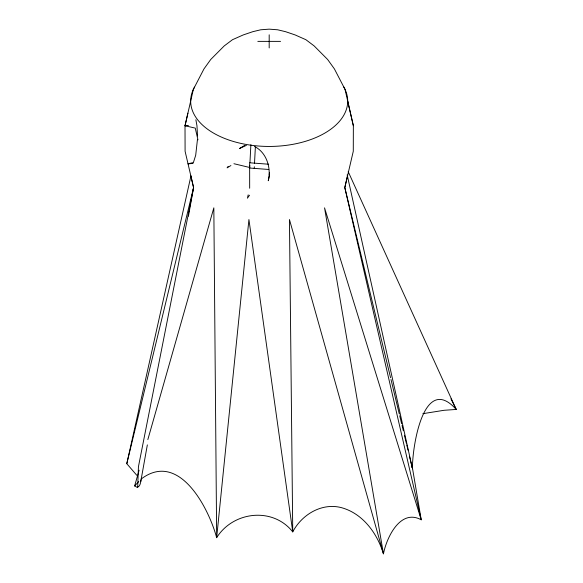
<?xml version="1.0" encoding="UTF-8"?>
<svg xmlns="http://www.w3.org/2000/svg" width="583" height="583" viewBox="0 0 583 583"><rect width="100%" height="100%" fill="white"/><g stroke="black" fill="none" stroke-linecap="round" stroke-linejoin="round"><path stroke-width="0.87" d="M188.418 216.271L193.571 187.58L185.095 151.274L185.015 125.768L193.352 89.381L203.984 68.896L210.725 59.495L224.244 45.904L232.493 39.702L243.242 34.936L252.811 31.686L260.71 29.791L269.186 29.15L277.661 29.791L285.561 31.686L295.136 34.936L305.886 39.702L314.128 45.904L327.646 59.495L334.394 68.896L345.027 89.381L353.356 125.768L353.283 151.274L344.808 187.58L421.218 519.803C400.361 508.318 386.565 537.672 383.446 553.85C377.237 533.27 362.757 513.346 341.15 507.574C321.576 502.604 301.746 514.702 292.746 531.885C272.873 506.714 233.178 511.255 216.657 537.686C208.692 507.917 178.937 450.265 141.071 479.095M139.118 470.204L134.637 485.945L136.954 487.257L137.697 487.177L138.433 466.721L193.571 187.58L191.093 176.722M249.801 165.339L249.655 168.028L268.719 169.478M249.939 162.65L250.887 144.701M254.232 168.574L254.326 166.774M254.516 163.189L255.369 147.04M412.487 468.812C411.941 449.347 423.069 372.238 456.212 409.441L444.093 410.286L422.872 413.675M197.44 139.592L195.699 155.26L193.41 162.511M254.385 146.413C266.671 152.403 271.387 168.072 268.26 180.745L269.572 174.951M137.697 487.177C140.299 485.96 140.612 482.593 140.926 480.079M140.743 481.653L147.346 444.895M136.801 475.298L126.788 463.689L190.991 175.738M248.176 194.86L247.425 198.169L249.517 195.225M269.186 174.368L269.565 172.714M197.943 139.847L195.261 128.107L185.015 125.768L187.886 113.189M347.475 175.884L344.808 187.58L390.566 377.718M126.788 463.689L193.571 187.58M147.834 439.597L213.83 207.847L216.657 537.686L248.926 219.543L292.746 531.885L289.452 219.543L383.446 553.85L324.542 207.847L421.218 519.803L411.962 465.088L412.363 467.967M228.15 166.381L227.1 167.853L230.897 165.557M134.637 485.945L138.732 481.587M244.824 145.298L239.511 148.512L246.427 145.356M192.907 162.635L187.959 163.838L193.09 163.429M185.015 125.768L188.44 125.498M257.817 41.371L280.554 41.371M268.712 164.231L249.648 162.781L249.67 188.243M233.936 163.721L249.823 167.518M450.965 398.852L456.212 409.441L348.197 171.642M390.989 379.489L399.289 413.981M399.719 415.752L401.629 423.71M402.059 425.473L403.334 430.786M404.398 435.202L406.315 443.16M406.737 444.931L408.02 450.236M409.506 456.431L410.359 459.965M410.782 461.736L412.276 467.923L347.176 174.842M347.701 101.114L353.356 125.768M195.873 119.763L196.959 125.76L197.535 136.021M269.186 34.805L269.186 47.937M343.431 86.364A78.516 45.328 0 0 1 269.871 146.442A78.516 45.328 0 0 1 194.511 87.115"/></g></svg>
